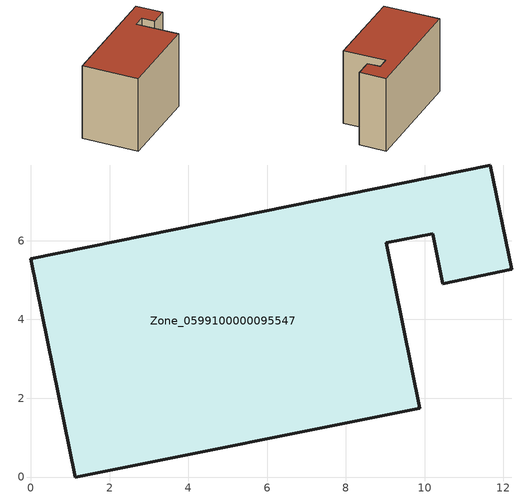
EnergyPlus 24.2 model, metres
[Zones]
Zone_0599100000095547
 floor ground (C_G): 11.67,7.92 12.21,5.27 10.46,4.91 10.2,6.18 9.02,5.94 9.88,1.75 1.13,0 0,5.54 z0
 wall outside (C_F): 1.13,0 9.88,1.75 9.02,5.94 10.2,6.18 10.46,4.91 12.21,5.27 11.67,7.92 0,5.54 1.13,0 z0:7.72
 roof outside (C_R): 12.21,5.27 11.67,7.92 0,5.54 1.13,0 9.88,1.75 9.02,5.94 10.2,6.18 10.46,4.91 z7.72
[BUILDING]
Pand.0599100000095547: North Axis=0; Terrain=City; Loads Convergence Tolerance Value=0.04; Temperature Convergence Tolerance Value=0.4; Solar Distribution=FullExterior; Maximum Number of Warmup Days=25; Minimum Number of Warmup Days=1
[Site:Location]
Rotterdam.The.Hague.AP_ZH_NLD Design_Conditions: Latitude=51.96; Longitude=4.45; Time Zone=1; Elevation=-4.5
[SITE:GROUNDTEMPERATURE:BUILDINGSURFACE]
18, 18, 18, 18, 18, 18, 18, 18, 18, 18, 18, 18
[MATERIAL] Thermal Absorptance=0.9; Solar Absorptance=0.7; Visible Absorptance=0.7
Name | Roughness | Thickness | Conductivity | Density | Specific Heat
G.TC.1975-1991 | MediumSmooth | 0.15 | 0.288461 | 540 | 1210
F.TC.1975-1991 | Rough | 0.3 | 0.230769 | 1920 | 840
R.TC.1975-1991 | MediumRough | 0.2 | 0.153846 | 1500 | 1000
[CONSTRUCTION]
C_G: G.TC.1975-1991
C_F: F.TC.1975-1991
C_R: R.TC.1975-1991
[ZONE]
Zone_0599100000095547: Type=1; Multiplier=1; Ceiling Height=Autocalculate; Volume=Autocalculate; Floor Area=autocalculate; Part of Total Floor Area=Yes
[ZONEINFILTRATION:DESIGNFLOWRATE]
Infil_Zone_0599100000095547: Zone or ZoneList or Space or SpaceList=Zone_0599100000095547; Schedule=AlwaysOn; Design Flow Rate Calculation Method=Flow/Area; Flow Rate per Floor Area=0.003; Constant Term Coefficient=1; Temperature Term Coefficient=0; Velocity Term Coefficient=0; Velocity Squared Term Coefficient=0
[HVACTEMPLATE:ZONE:IDEALLOADSAIRSYSTEM]
Zone_0599100000095547: Maximum Heating Supply Air Temperature=50; Minimum Cooling Supply Air Temperature=13; Maximum Heating Supply Air Humidity Ratio=0.0156; Minimum Cooling Supply Air Humidity Ratio=0.0077; Heating Limit=NoLimit; Cooling Limit=NoLimit; Dehumidification Control Type=ConstantSensibleHeatRatio; Cooling Sensible Heat Ratio=0.7; Dehumidification Setpoint=60; Humidification Control Type=None; Humidification Setpoint=30; Outdoor Air Method=None; Outdoor Air Flow Rate per Person=0.00944; Outdoor Air Flow Rate per Zone Floor Area=0; Outdoor Air Flow Rate per Zone=0; Demand Controlled Ventilation Type=None; Outdoor Air Economizer Type=NoEconomizer; Heat Recovery Type=None; Sensible Heat Recovery Effectiveness=0.7; Latent Heat Recovery Effectiveness=0.65
[ZONECONTROL:THERMOSTAT]
ThermostatControl_Zone_0599100000095547: Zone or ZoneList=Zone_0599100000095547; Control Type Schedule=DualSetpointControlType; Control 1=Thermostat_Zone_0599100000095547; Temperature Difference Between Cutout And Setpoint=0
[THERMOSTATSETPOINT:DUALSETPOINT]
Thermostat_Zone_0599100000095547: Heating Setpoint Temperature Schedule=HeatingSetpoint_Zone_0599100000095547; Cooling Setpoint Temperature Schedule=CoolingSetpoint_Zone_0599100000095547
[SCHEDULE:COMPACT]
HeatingSetpoint_Zone_0599100000095547: Through: 12/31, For: AllDays, Until: 24:00, 21
CoolingSetpoint_Zone_0599100000095547: Through: 12/31, For: AllDays, Until: 24:00, 24
DualSetpointControlType: Through: 12/31, For: AllDays, Until: 24:00, 4
AlwaysOn: Through: 12/31, For: AllDays, Until: 24:00, 1
